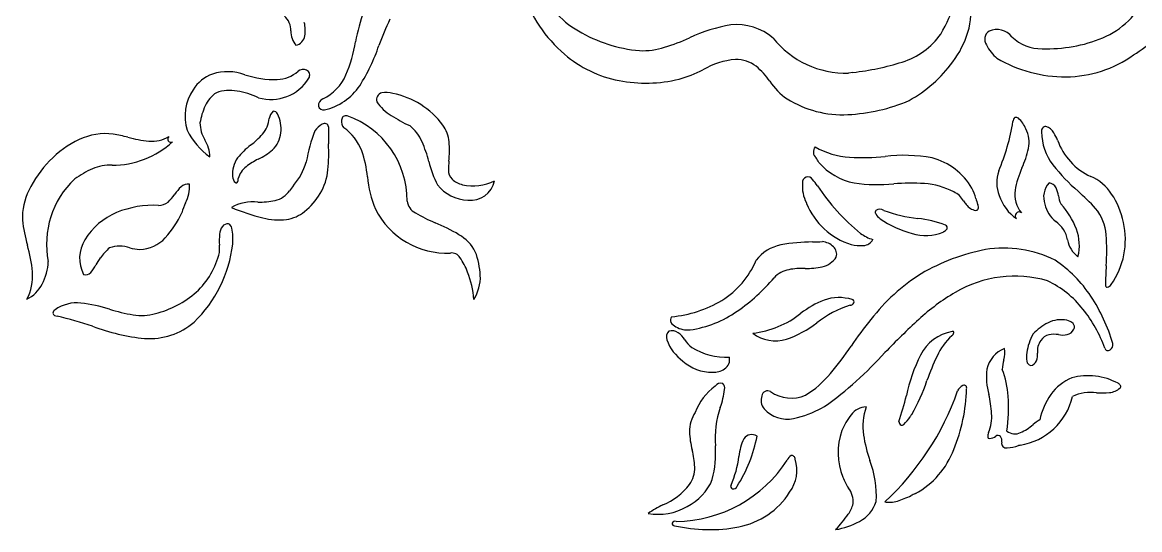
# Model space of a CAD drawing. Extents: x -4.01 to 2.97, y -0.57 to 4.9.
# Drawn here: x -3.761 to -0.133, y 0.043 to 1.691 of the extents above; entities that cross this region are included whole.
import ezdxf

# ---------------------------------------------------------------- set-up
doc = ezdxf.new("R2010")
doc.units = 0

msp = doc.modelspace()

# ---------------------------------------------------------------- linework, layer by layer
at = {"color": 1, "linetype": 'CONTINUOUS'}
msp.add_line((-1.063389, 1.528409), (-1.077724, 1.526303), dxfattribs=at)
at = {"color": 72, "linetype": 'CONTINUOUS'}
for p, q in [((-2.838703, 1.238175), (-2.838885, 1.237248)), ((-3.591587, 1.181937), (-3.590631, 1.182552)), ((-1.214905, 1.104566), (-1.214254, 1.102865)), ((-3.507777, 0.925688), (-3.507419, 0.926137)), ((-1.511247, 0.509179), (-1.511252, 0.509175))]:
    msp.add_line(p, q, dxfattribs=at)
at = {"color": 1, "linetype": 'CONTINUOUS'}
for centre, radius, start, end in [((-1.360781, 1.987255), 0.671538, 330.151001, 349.848999), ((-1.809722, 1.914871), 0.290703, 200.164404, 239.96033), ((-1.706144, 1.932263), 0.452898, 198.415434, 229.558301), ((-0.356521, 1.887342), 0.267881, 292.883152, 335.926965), ((-0.891195, 1.721291), 0.210433, 342.841715, 372.569424), ((-0.315695, 1.859772), 0.319546, 300.765505, 332.37282), ((-1.38314, 1.200279), 0.488354, 99.036941, 115.555983), ((-1.439672, 1.505507), 0.17821, 49.090591, 96.500074), ((-1.713539, 2.073308), 0.476024, 239.48485, 264.824085), ((-1.923583, 2.391895), 0.82025, 287.624006, 293.705556), ((-1.08605, 1.829375), 0.303186, 218.608408, 271.573502), ((-0.974627, 1.791731), 0.240362, 287.281575, 324.753537), ((-0.995048, 1.75385), 0.31927, 323.249794, 342.756912), ((-0.602221, 1.636033), 0.033168, 126.024584, 213.505505), ((-0.597228, 1.602456), 0.065182, 39.720505, 112.078804), ((-0.452533, 1.739878), 0.134584, 225.364084, 271.422995), ((-0.434379, 2.090361), 0.485252, 268.250768, 292.031268), ((-1.746148, 1.83004), 0.231046, 267.436158, 287.873305), ((-0.513474, 1.673808), 0.12921, 205.724943, 230.354647), ((-1.756146, 1.867295), 0.371041, 228.927008, 259.591662), ((-1.42562, 1.323959), 0.24714, 94.528309, 120.42613), ((-1.442791, 1.463309), 0.107044, 52.585569, 91.253257), ((-1.159699, 2.380892), 0.857906, 276.445704, 287.39484), ((-1.092453, 1.819692), 0.436745, 298.886166, 323.974527), ((-0.374158, 1.953214), 0.439023, 239.661052, 270.339887), ((-0.373265, 1.89372), 0.379524, 270.258264, 305.61779), ((-1.707448, 1.82434), 0.32722, 283.99857, 298.606368), ((-1.53515, 1.360629), 0.24496, 34.665652, 50.01854), ((-1.735749, 1.940284), 0.446567, 258.70956, 283.923366), ((-1.153097, 1.620619), 0.217179, 213.750514, 235.171315), ((-1.097357, 1.731371), 0.340376, 238.118066, 272.850768), ((-1.107237, 1.9621), 0.571313, 272.689508, 293.276253)]:
    msp.add_arc(centre, radius, start, end, dxfattribs=at)
at = {"color": 72, "linetype": 'CONTINUOUS'}
for centre, radius, start, end in [((-2.947386, 1.66621), 0.058564, 357.226117, 410.286318), ((-2.949771, 1.664495), 0.107962, 350.677388, 374.314588), ((-2.817497, 1.662415), 0.071401, 179.228834, 219.873773), ((-2.881036, 1.654093), 0.038459, 283.137615, 349.382262), ((-3.093814, 1.364346), 0.166454, 70.395857, 107.439316), ((-2.936773, 1.612322), 0.107042, 272.072951, 311.722338), ((-2.848691, 1.509462), 0.02848, 67.855436, 126.25576), ((-2.846142, 1.519284), 0.018471, 329.38052, 423.688271), ((-3.100945, 1.406648), 0.124099, 110.15231, 148.09287), ((-2.942066, 1.801583), 0.296375, 251.120921, 271.772229), ((-2.953447, 1.58466), 0.144122, 253.631397, 328.741681), ((-3.075257, 1.385415), 0.157192, 146.471387, 196.581109), ((-3.07319, 1.377341), 0.10284, 123.939245, 155.735189), ((-3.086824, 1.332803), 0.137039, 80.22119, 108.631891), ((-3.102831, 1.217545), 0.253369, 64.577742, 81.081053), ((-2.585907, 1.438761), 0.024832, 107.729926, 192.762228), ((-2.581308, 1.377618), 0.085662, 74.319094, 98.161034), ((-2.60917, 1.19908), 0.265951, 36.452661, 78.941024), ((-2.979571, 1.331518), 0.207046, 154.821508, 170.902513), ((-2.474547, 1.52802), 0.165402, 214.946784, 237.75353), ((-3.05647, 1.391183), 0.098443, 320.169788, 352.899689), ((-2.926551, 1.375967), 0.032376, 126.403262, 174.598698), ((-2.943885, 1.389901), 0.012269, 18.562841, 98.813031), ((-3.026691, 1.345322), 0.106157, 352.780988, 387.176331), ((-2.710057, 1.373953), 0.013917, 73.128491, 181.021035), ((-2.802671, 1.112324), 0.29144, 359.659151, 430.631809), ((-2.278468, 1.83949), 0.533451, 237.791403, 245.111542), ((-0.527358, 1.368589), 0.016655, 126.825074, 178.640703), ((-0.533891, 1.371857), 0.010638, 45.883333, 108.921297), ((-0.590613, 1.307695), 0.096268, 22.686635, 48.230735), ((-3.073737, 1.366447), 0.110296, 181.139115, 211.285872), ((-2.75663, 1.301961), 0.065304, 117.354503, 145.715553), ((-2.778699, 1.350832), 0.012098, 2.131132, 131.003389), ((-1.959814, 1.324649), 0.807235, 178.109267, 182.033186), ((-2.697937, 1.36801), 0.026651, 167.661584, 225.917445), ((-2.813011, 1.214471), 0.16547, 21.121315, 54.310942), ((-2.590267, 1.24691), 0.13939, 23.729617, 51.225189), ((-2.483441, 1.293094), 0.108965, 5.261887, 35.970211), ((-1.22736, 1.478337), 0.692045, 337.020596, 350.908341), ((-0.588895, 1.3014), 0.097326, 348.132053, 386.498778), ((-0.436652, 1.338174), 0.014507, 90.955358, 192.366788), ((-0.447757, 1.312602), 0.041523, 27.386231, 74.833908), ((-3.438825, 1.0183), 0.32263, 115.1216, 136.382451), ((-3.491273, 1.134365), 0.195285, 82.503013, 115.645962), ((-3.558147, 0.781119), 0.554606, 75.388036, 80.414362), ((-3.317849, 1.677145), 0.373116, 254.392217, 265.07998), ((-3.340709, 1.418189), 0.113155, 265.366616, 299.748292), ((-3.278703, 1.311734), 0.010088, 125.506599, 304.507499), ((-3.012806, 1.447948), 0.238636, 206.74521, 234.3212), ((-3.262218, 1.251921), 0.110252, 1.13462, 31.282278), ((-3.174963, 1.496621), 0.257023, 307.178927, 319.03864), ((-3.009942, 1.341416), 0.089067, 313.869107, 353.919565), ((-2.364063, 1.159704), 0.481083, 158.150653, 170.612336), ((-0.275545, 1.335249), 0.175277, 180.059696, 217.685142), ((-0.520589, 1.261902), 0.130025, 20.935136, 32.467512), ((-0.206126, 1.376714), 0.204767, 199.499993, 245.39098), ((-3.466875, 1.511962), 0.284748, 269.457197, 312.9145), ((-2.889772, 1.116411), 0.218267, 126.513242, 141.973132), ((-3.080703, 1.428212), 0.200887, 295.355553, 311.262085), ((-3.366725, 1.267792), 0.600848, 354.69262, 362.691758), ((-3.007021, 1.153675), 0.368591, 5.589075, 19.069186), ((-2.860744, 1.130562), 0.433827, 14.474226, 23.421341), ((-2.739042, 1.275794), 0.365129, 354.37119, 364.286794), ((-1.167437, 1.270019), 0.02477, 139.386717, 231.327517), ((-1.058184, 1.513553), 0.260987, 240.615821, 266.445984), ((-0.808904, 1.350482), 0.322738, 335.768024, 347.637336), ((-3.417507, 0.991192), 0.356798, 135.592414, 154.447055), ((-2.987244, 1.197713), 0.091489, 144.476869, 184.585556), ((-2.896098, 1.044505), 0.224925, 115.993514, 127.827627), ((-3.037668, 1.296673), 0.207475, 319.172151, 343.356372), ((-2.055285, 1.335541), 0.397311, 194.063597, 205.769706), ((-0.95429, 1.142146), 1.424748, 176.062487, 177.178141), ((-1.224715, 1.216891), 0.053749, 21.000727, 38.950683), ((-1.023244, 1.365331), 0.198938, 220.491762, 259.566015), ((-1.031449, 2.010599), 0.758744, 266.757704, 275.471399), ((-0.897755, 0.767594), 0.49156, 79.313329, 97.169437), ((-0.858098, 1.049453), 0.207662, 29.587871, 75.64172), ((-3.369273, 0.862502), 0.389142, 114.850713, 124.669094), ((-3.474794, 1.077694), 0.149624, 88.000122, 112.815124), ((-2.98563, 1.161929), 0.077279, 128.789908, 163.702876), ((-2.946588, 1.228136), 0.178844, 328.65847, 354.89247), ((-2.337412, 1.210141), 0.039955, 176.920064, 225.516698), ((-0.485718, 1.170938), 0.110944, 160.395977, 202.473291), ((-0.259151, 1.099583), 0.281572, 155.125893, 170.605859), ((0.058574, 1.596214), 0.599231, 217.902098, 229.271704), ((-3.389633, 0.970165), 0.292631, 133.640534, 191.075084), ((-3.221311, 1.12939), 0.036239, 84.241733, 131.66307), ((-3.338701, 1.160574), 0.121124, 332.449989, 362.305236), ((-3.04864, 1.19258), 0.02988, 184.18635, 228.328926), ((-3.065963, 1.173373), 0.004019, 230.752866, 324.654284), ((-3.082174, 1.18213), 0.02242, 330.377046, 363.799128), ((-2.2993, 1.219192), 0.342166, 184.965753, 203.156225), ((-2.307849, 1.249876), 0.136584, 219.60345, 267.290549), ((-2.316207, 1.233835), 0.071733, 226.69357, 257.791665), ((-2.297891, 1.327928), 0.167584, 258.473873, 294.984238), ((-2.305196, 1.19279), 0.079866, 263.450684, 347.88342), ((-1.108901, 1.158476), 0.118924, 175.102652, 206.956143), ((-1.209842, 1.17169), 0.017815, 30.030956, 189.894699), ((-1.40068, 1.010161), 0.267572, 34.005861, 39.568647), ((-0.981411, 1.684574), 0.520745, 261.400964, 275.559276), ((-0.875483, 0.456572), 0.711871, 86.460055, 94.469951), ((-0.846798, 0.93284), 0.234743, 61.947406, 86.270549), ((-0.375611, 1.123528), 0.068781, 137.826024, 199.654343), ((-0.431806, 1.138451), 0.031688, 28.551532, 80.516893), ((-0.352654, 1.048909), 0.154316, 33.164425, 66.611184), ((-3.563884, 1.055934), 0.196869, 153.070395, 182.058878), ((-3.37958, 1.208154), 0.136562, 312.336221, 326.35777), ((-3.157388, 1.060473), 0.130231, 132.517763, 146.423319), ((-2.95847, 1.190153), 0.080045, 283.441512, 324.813915), ((-2.396678, 0.795702), 0.606396, 142.954182, 144.940921), ((-2.993291, 1.255418), 0.232925, 309.799099, 328.902296), ((-0.611557, 1.534605), 0.679937, 213.450961, 231.090192), ((-0.762797, 1.078849), 0.066609, 28.896448, 66.654603), ((-0.784765, 1.090478), 0.123637, 13.406503, 29.835257), ((-0.450122, 1.173011), 0.145101, 197.85181, 235.532796), ((-0.440298, 1.132984), 0.097461, 172.595917, 218.509576), ((-0.481627, 1.116916), 0.085883, 7.171798, 25.283697), ((-0.324151, 1.135622), 0.072705, 186.304204, 208.250374), ((-0.935366, 0.468576), 0.903995, 43.13298, 48.164574), ((-0.433125, 0.992697), 0.252448, 11.070062, 33.853209), ((-3.33389, 0.778521), 0.318424, 87.207412, 112.282865), ((-3.316039, 1.139615), 0.043112, 266.892065, 311.259799), ((-3.011167, 1.008239), 0.240291, 156.370921, 164.479014), ((-3.010516, 0.961262), 0.146747, 84.441425, 119.025628), ((-2.819128, 1.710108), 0.673803, 247.063414, 256.199769), ((-2.988515, 1.341273), 0.234083, 268.093808, 281.995939), ((-2.462821, 1.116179), 0.048737, 186.584752, 244.182525), ((-0.998262, 1.191674), 0.233538, 202.350785, 252.261069), ((-0.540154, 1.22704), 0.201149, 215.219448, 219.449229), ((-0.658633, 1.124521), 0.044689, 214.464295, 261.507065), ((-0.46814, 1.171551), 0.20323, 194.943546, 200.863404), ((-0.673749, 1.090296), 0.018039, 342.815188, 389.475614), ((-0.344989, 1.120729), 0.097539, 192.03307, 231.883468), ((-0.59071, 0.920304), 0.271548, 21.434679, 41.774055), ((-3.368659, 0.868287), 0.222186, 112.763847, 148.329214), ((-3.544972, 1.213986), 0.333734, 318.121776, 334.923278), ((-2.928168, 1.256891), 0.207671, 255.588037, 276.837982), ((-2.921341, 1.172855), 0.123461, 278.33584, 308.671328), ((-2.382699, 1.199315), 0.258079, 206.38161, 272.708789), ((-2.248508, 1.460554), 0.454108, 238.756128, 247.782419), ((-0.981977, 1.074578), 0.00928, 145.196053, 212.952285), ((-0.942117, 1.095832), 0.054425, 208.899564, 231.99038), ((-0.975978, 1.058039), 0.025735, 59.354411, 121.952299), ((-0.778171, 1.349536), 0.356306, 236.34523, 254.846081), ((-0.794986, 1.537213), 0.48689, 249.831028, 263.195341), ((-0.886096, 0.722717), 0.332719, 68.361342, 84.235031), ((-0.664277, 1.08903), 0.008761, 263.737672, 332.360338), ((-0.524293, 1.062752), 0.012286, 51.001415, 229.695015), ((-0.396214, 0.988771), 0.155274, 4.347917, 39.068078), ((-3.276822, 1.102464), 0.486764, 186.322258, 196.1443), ((-3.076013, 1.001043), 0.04435, 142.303565, 177.949685), ((-3.093927, 1.014355), 0.022039, 83.120917, 141.212508), ((-3.099479, 1.019111), 0.018983, 10.049656, 64.43505), ((-3.23484, 0.986999), 0.158074, 353.919781, 372.950146), ((-2.648085, 0.492202), 0.59345, 59.064901, 67.420193), ((-0.785417, 1.041499), 0.034794, 298.379492, 321.712574), ((-0.765422, 1.023913), 0.008324, 331.499795, 435.975756), ((-0.458628, 0.967097), 0.093635, 10.567413, 55.204561), ((-0.478394, 0.966383), 0.150173, 345.888484, 380.730246), ((-0.430687, 0.984544), 0.251763, 324.824171, 372.997906), ((-3.461947, 0.924952), 0.113041, 147.947544, 207.8641), ((-3.381864, 1.068629), 0.115258, 271.285916, 317.796189), ((-2.843727, 0.98061), 0.277483, 175.448579, 182.685609), ((-2.408326, 0.885659), 0.132753, 26.839345, 60.528125), ((-0.953168, 1.124058), 0.146127, 234.211328, 251.616105), ((-1.030484, 1.001101), 0.034961, 271.819366, 333.291556), ((-0.826225, 1.13451), 0.136548, 250.71863, 294.089941), ((-0.678711, 0.868594), 0.168457, 122.36154, 123.012418), ((-0.28014, 1.000176), 0.087893, 190.426801, 233.23035), ((-0.835892, 0.949644), 0.59668, 355.229052, 364.893472), ((-4.181223, 0.838747), 0.455303, 5.213544, 16.376011), ((-3.335197, 0.79766), 0.214864, 131.527825, 143.277136), ((-3.444468, 0.867798), 0.096594, 70.152932, 110.09092), ((-3.363179, 1.155129), 0.20237, 256.135414, 265.437429), ((-3.493637, 1.018759), 0.4188, 313.895429, 353.349304), ((-3.367865, 1.001238), 0.253736, 312.690499, 346.898954), ((-3.595092, 0.952242), 0.474436, 358.971297, 361.856102), ((-2.517812, 0.857335), 0.244431, 2.690873, 21.167133), ((-1.27306, 0.837804), 0.132316, 100.58202, 142.652466), ((-1.198132, 0.462425), 0.515093, 89.600372, 101.106916), ((-1.234003, 2.601544), 1.624518, 271.392017, 272.51386), ((-1.168968, 0.918118), 0.06079, 46.182438, 84.129463), ((-1.149195, 0.937813), 0.032895, 343.966737, 407.28184), ((-1.040302, 1.085835), 0.120174, 255.979988, 275.217459), ((-3.834877, 0.917464), 0.158102, 330.955049, 358.726857), ((-3.379625, 0.830359), 0.15972, 143.35539, 152.942025), ((-2.365866, 0.911753), 0.03013, 29.582184, 98.851472), ((-2.483825, 0.821048), 0.178688, 19.187983, 36.217878), ((-1.632156, 1.022006), 0.274357, 301.405938, 337.739112), ((-1.181787, 0.971531), 0.077167, 284.051804, 326.311421), ((-3.892303, 0.867703), 0.164967, 332.450539, 364.316393), ((-3.554632, 0.892709), 0.021828, 250.599762, 318.067717), ((-3.620083, 0.950302), 0.10901, 318.536857, 334.291937), ((-2.569448, 0.776072), 0.274711, 3.109876, 22.179388), ((-1.254029, 0.797784), 0.091528, 101.225798, 135.817841), ((-1.225405, 0.633031), 0.258732, 88.484113, 100.340626), ((-1.210644, 1.114389), 0.222857, 267.964242, 282.330761), ((0.657633, 0.840286), 0.900894, 176.198393, 180.183943), ((-3.795431, 0.890257), 0.110504, 296.548095, 333.358891), ((-2.401063, 0.862104), 0.127588, 326.117632, 363.012839), ((-1.793128, 1.260971), 0.619423, 304.857256, 319.850076), ((-0.237817, 0.835904), 0.00564, 164.683249, 267.525766), ((-0.243992, 0.852715), 0.023216, 284.803655, 325.325567), ((-3.408054, 1.057298), 0.322303, 284.288646, 311.184492), ((-3.584146, 0.657857), 0.121924, 83.649287, 125.180031), ((-3.621659, 0.313532), 0.468286, 72.106666, 83.747626), ((-1.6861, 1.115667), 0.382415, 275.036251, 300.991542), ((-1.030273, 0.476886), 0.33666, 112.180844, 126.902994), ((-0.96644, 0.437716), 0.350481, 107.652842, 127.789149), ((-1.109114, 0.652631), 0.14431, 72.591731, 109.53673), ((-1.074788, 0.788544), 0.016976, 276.986266, 329.197238), ((-1.067102, 0.782887), 0.007534, 336.236206, 441.128442), ((-3.647441, 0.744812), 0.014477, 118.695712, 175.852712), ((-3.6483, 0.751029), 0.01453, 200.842668, 271.323518), ((-3.911901, -0.407316), 1.173876, 71.14381, 77.006411), ((-3.300602, 1.334137), 0.60165, 252.873192, 260.386331), ((-3.373349, 0.897062), 0.158569, 259.928066, 286.426677), ((-1.639245, 0.723999), 0.017076, 141.073137, 206.936477), ((-1.646637, 1.05178), 0.364041, 278.548074, 304.755383), ((-1.422985, 0.983501), 0.304423, 276.42699, 308.753515), ((-3.294072, 1.341625), 0.68116, 249.509723, 264.144455), ((-3.347529, 0.884593), 0.221156, 265.841944, 310.716848), ((-1.622551, 0.735376), 0.037202, 210.914821, 244.064726), ((-1.598348, 0.775968), 0.084386, 241.339248, 273.955973), ((-1.3992, 0.999081), 0.358331, 289.562137, 307.472003), ((-0.350679, 0.558168), 0.175764, 116.846962, 136.747187), ((-0.387679, 0.630377), 0.094629, 78.76753, 116.603513), ((-0.377888, 0.680109), 0.043943, 48.782088, 78.65874), ((-0.373811, 0.705419), 0.029656, 281.886982, 336.967319), ((-0.36009, 0.701946), 0.015821, 329.0737, 405.152448), ((-1.643716, 0.668871), 0.025851, 132.146709, 200.844276), ((-1.533679, 0.706938), 0.142276, 199.402825, 234.811802), ((-1.652094, 0.653649), 0.035538, 54.53583, 104.617378), ((-1.662431, 0.630616), 0.060498, 28.744838, 59.223986), ((-1.543315, 0.697906), 0.076319, 210.031457, 235.305262), ((-1.314299, 0.782067), 0.125631, 233.567096, 286.213948), ((-0.716356, 0.545134), 0.14339, 100.089004, 153.108385), ((-0.592892, 0.514274), 0.21821, 133.42623, 154.852938), ((-0.751251, 0.68633), 0.015944, 301.610546, 348.023186), ((-0.73935, 0.68327), 0.003706, 356.149473, 484.976612), ((-0.322943, 0.591945), 0.178237, 150.908434, 171.556331), ((-0.411563, 0.623823), 0.053188, 141.419074, 187.708771), ((-0.419436, 0.638863), 0.038272, 101.901991, 151.725311), ((-0.411511, 0.575956), 0.101595, 81.374043, 98.957227), ((-0.381978, 0.768716), 0.093415, 261.19741, 278.790391), ((-1.474513, 0.813934), 0.211092, 237.877936, 272.647367), ((-0.535584, 0.542723), 0.09573, 112.021348, 166.941454), ((-0.634823, 0.617314), 0.064908, 340.023962, 372.596669), ((-0.425455, 0.605213), 0.074913, 170.080903, 191.575083), ((-1.523366, 0.689671), 0.135361, 227.008204, 271.669396), ((-1.499439, 0.595326), 0.03553, 302.211136, 372.584756), ((-0.355369, 0.366741), 0.546045, 153.546266, 168.205649), ((-0.08504, 0.271684), 0.781024, 154.574923, 160.909764), ((-0.439919, 0.558888), 0.138722, 164.851249, 178.015241), ((-0.481427, 0.592753), 0.017606, 188.398576, 254.250535), ((-0.490869, 0.600826), 0.025449, 280.558737, 338.841863), ((-0.537894, 0.612424), 0.073747, 343.630753, 363.315102), ((-1.516251, 0.618001), 0.063713, 267.147018, 304.133992), ((-0.412019, 0.539933), 0.21819, 173.573834, 195.470726), ((-0.874094, 0.451995), 0.315939, 4.373999, 20.704023), ((-1.392234, 0.352245), 0.196957, 127.177349, 158.751386), ((-1.491212, 0.492845), 0.025849, 78.554351, 140.809748), ((-1.501168, 0.503292), 0.021195, 346.951681, 404.623411), ((-1.334759, 0.692667), 0.537763, 329.222206, 342.070942), ((-0.692635, 0.480904), 0.033528, 114.385694, 158.091616), ((-0.702643, 0.503814), 0.008536, 336.901035, 476.695214), ((-0.29195, 0.389731), 0.158552, 112.61626, 144.525045), ((-0.299974, 0.339783), 0.203323, 61.457913, 105.094674), ((-0.217175, 0.493921), 0.028371, 37.176153, 59.616137), ((-0.198695, 0.507932), 0.00518, 302.567077, 397.21094), ((-1.729171, 0.525835), 0.250148, 339.858611, 353.72786), ((-1.567605, 0.789507), 0.894302, 312.753776, 340.66514), ((-1.673, 0.662954), 0.804578, 340.47597, 346.735925), ((-1.248311, 0.513874), 0.553681, 337.69807, 358.612368), ((-1.021257, 0.390841), 0.409176, 4.157952, 12.834115), ((-1.188739, 0.44495), 0.630434, 352.533967, 362.831335), ((-0.553504, 0.523509), 0.208733, 279.109878, 346.666186), ((-0.226495, 0.347461), 0.236415, 145.388668, 167.195399), ((-0.291891, 0.356383), 0.132594, 81.533779, 116.183612), ((-0.255046, 0.721192), 0.234302, 265.759614, 276.002088), ((-0.236703, 0.548704), 0.060842, 275.807779, 312.107879), ((-1.210712, 0.340426), 0.300481, 160.708034, 184.893842), ((-1.01782, 0.375734), 0.06572, 92.401867, 141.877184), ((-0.829869, 0.377257), 0.201203, 161.410841, 187.728076), ((-1.479114, 0.361008), 0.115192, 147.071917, 180.088505), ((-0.883959, 0.274052), 0.233816, 142.525788, 157.215299), ((-0.975824, 0.468543), 0.11408, 312.892983, 329.052893), ((-0.478952, 0.140374), 0.481517, 144.865072, 145.965142), ((-0.754673, 0.41083), 0.141845, 338.179383, 363.912919), ((-0.333343, 0.206054), 0.229908, 122.546398, 129.201838), ((-0.893727, 0.293303), 0.217803, 160.891788, 201.592459), ((-0.898034, 0.396862), 0.016884, 189.545094, 236.476485), ((-0.904581, 0.391521), 0.009165, 252.359588, 314.330103), ((-0.537343, 0.397862), 0.043648, 232.936605, 294.215056), ((-0.591363, 0.51504), 0.172677, 294.614774, 310.744811), ((-1.332279, 0.368995), 0.262154, 181.784613, 194.863171), ((-1.826928, 0.431885), 0.459796, 327.391141, 349.36547), ((-1.264544, 0.265337), 0.169861, 154.636408, 174.784542), ((-1.391923, 0.320383), 0.031553, 57.629444, 145.840922), ((-0.55844, 0.422977), 0.476395, 188.787109, 199.010827), ((-0.59967, 0.345882), 0.026331, 152.338153, 184.721063), ((-0.620305, 0.344718), 0.005695, 190.147523, 269.140278), ((-0.622669, 0.378938), 0.039979, 273.267154, 305.12649), ((-0.59217, 0.338463), 0.010801, 41.20139, 133.946485), ((-0.605, 0.331692), 0.025139, 348.985302, 393.528025), ((-0.566124, 0.323149), 0.014684, 165.245075, 283.814967), ((-1.830995, 0.236566), 0.253845, 2.113019, 14.879278), ((-1.852415, 0.291841), 0.343086, 345.538495, 363.835774), ((-0.989275, 0.397509), 0.270026, 298.374087, 339.684384), ((-0.57186, 0.456871), 0.14827, 273.574038, 288.051043), ((-0.38967, -0.166095), 0.500881, 105.136028, 105.784156), ((-1.641253, 0.502708), 0.432941, 270.462908, 327.338311), ((-1.766781, 0.322682), 0.335704, 336.305542, 352.829372), ((-1.245204, 0.25461), 0.034718, 123.78711, 155.405668), ((-1.367114, 0.236129), 0.121464, 323.735734, 377.185719), ((-1.262429, 0.272298), 0.011359, 358.587868, 460.562935), ((-1.297804, 0.154692), 0.310299, 356.198865, 381.376216), ((-1.677075, 0.244939), 0.099757, 326.148356, 360.566554), ((-1.765313, 0.324398), 0.217951, 292.835285, 321.71776), ((-1.677277, 0.269552), 0.169386, 296.391486, 338.023114), ((-1.45252, 0.18326), 0.008209, 146.623764, 249.297102), ((-1.452619, 0.189311), 0.014014, 258.459007, 338.17166), ((-0.900895, 0.290894), 0.210252, 201.700927, 212.538245), ((-1.482496, 0.300419), 0.253057, 280.987613, 327.454569), ((-1.130947, 0.134815), 0.068091, 353.878023, 399.153011), ((-1.024124, 0.461346), 0.341947, 287.835331, 295.855756), ((0.022924, -1.831688), 2.178933, 113.931614, 114.336351), ((-1.478327, -0.280413), 0.451815, 116.614047, 123.628297), ((-1.695468, 0.280318), 0.187469, 259.838046, 299.911174), ((-1.157462, 0.149213), 0.096676, 324.401447, 347.053423), ((-1.095494, 0.169604), 0.113021, 298.04322, 341.70252), ((-0.946522, 0.224633), 0.092852, 261.336245, 286.989212), ((-1.395057, 0.310996), 0.384102, 315.772577, 325.409315), ((-1.643309, 0.063057), 0.00727, 175.286667, 273.678758), ((-1.640318, 0.0587), 0.011373, 76.979931, 154.173598), ((-1.52965, 0.542345), 0.499536, 256.903188, 281.008082), ((-1.157729, 0.278221), 0.238176, 279.15875, 298.972538)]:
    msp.add_arc(centre, radius, start, end, dxfattribs=at)
at = {"color": 12, "linetype": 'CONTINUOUS'}
for centre, radius, start, end in [((-2.107792, 1.525555), 0.580068, 159.643347, 169.81034), ((-1.591866, 1.243626), 1.077471, 154.858631, 159.778208), ((-3.174437, 1.712812), 0.502899, 337.501159, 350.310828), ((-3.174324, 1.808346), 0.602887, 327.596795, 341.400965), ((-2.852311, 1.581809), 0.155177, 295.905496, 336.676547), ((-2.818758, 1.586961), 0.184085, 282.241877, 326.469008), ((-2.777857, 1.421474), 0.021793, 107.791312, 185.969744), ((-2.783108, 1.42377), 0.017047, 195.525829, 281.444182), ((-0.507115, 0.300636), 0.664101, 100.93516, 120.278903), ((-0.573087, 0.589048), 0.368549, 63.269172, 99.370569), ((-0.637515, 0.572721), 0.415158, 33.365254, 56.324254), ((-0.511528, 0.347029), 0.622121, 122.082554, 142.480139), ((-0.537606, 0.485049), 0.3814, 73.865926, 120.517559), ((-0.57253, 0.55837), 0.325174, 38.099075, 64.320634), ((-0.382316, 0.218761), 0.689659, 120.39764, 132.68885), ((-0.792013, 0.473826), 0.598586, 16.86259, 33.137888), ((-0.107465, -0.01173), 1.161734, 140.583046, 145.905325), ((0.719842, -0.984062), 2.321077, 132.555646, 136.345302), ((-0.663796, 0.481255), 0.444598, 19.888482, 38.662539), ((-1.891538, 1.463331), 1.258158, 305.808023, 317.800074), ((-1.98462, 1.256955), 1.103939, 320.198583, 325.990869), ((-0.235546, 0.635448), 0.010586, 196.154893, 310.103432), ((-0.240637, 0.645343), 0.021576, 303.502841, 365.638693), ((-1.392474, 0.762791), 0.332684, 301.694296, 320.301931), ((-1.319567, 0.462906), 0.042379, 159.143024, 220.684676), ((-1.341027, 0.475669), 0.018291, 58.067789, 172.695442), ((-1.26414, 0.588313), 0.118111, 235.314883, 293.160708), ((-1.327982, 0.735943), 0.339457, 282.206679, 298.962362), ((-0.212654, -1.471808), 2.134306, 116.21385, 116.458847), ((-1.277514, 0.500864), 0.099023, 221.477295, 282.425391)]:
    msp.add_arc(centre, radius, start, end, dxfattribs=at)

doc.saveas('drawing.dxf')
